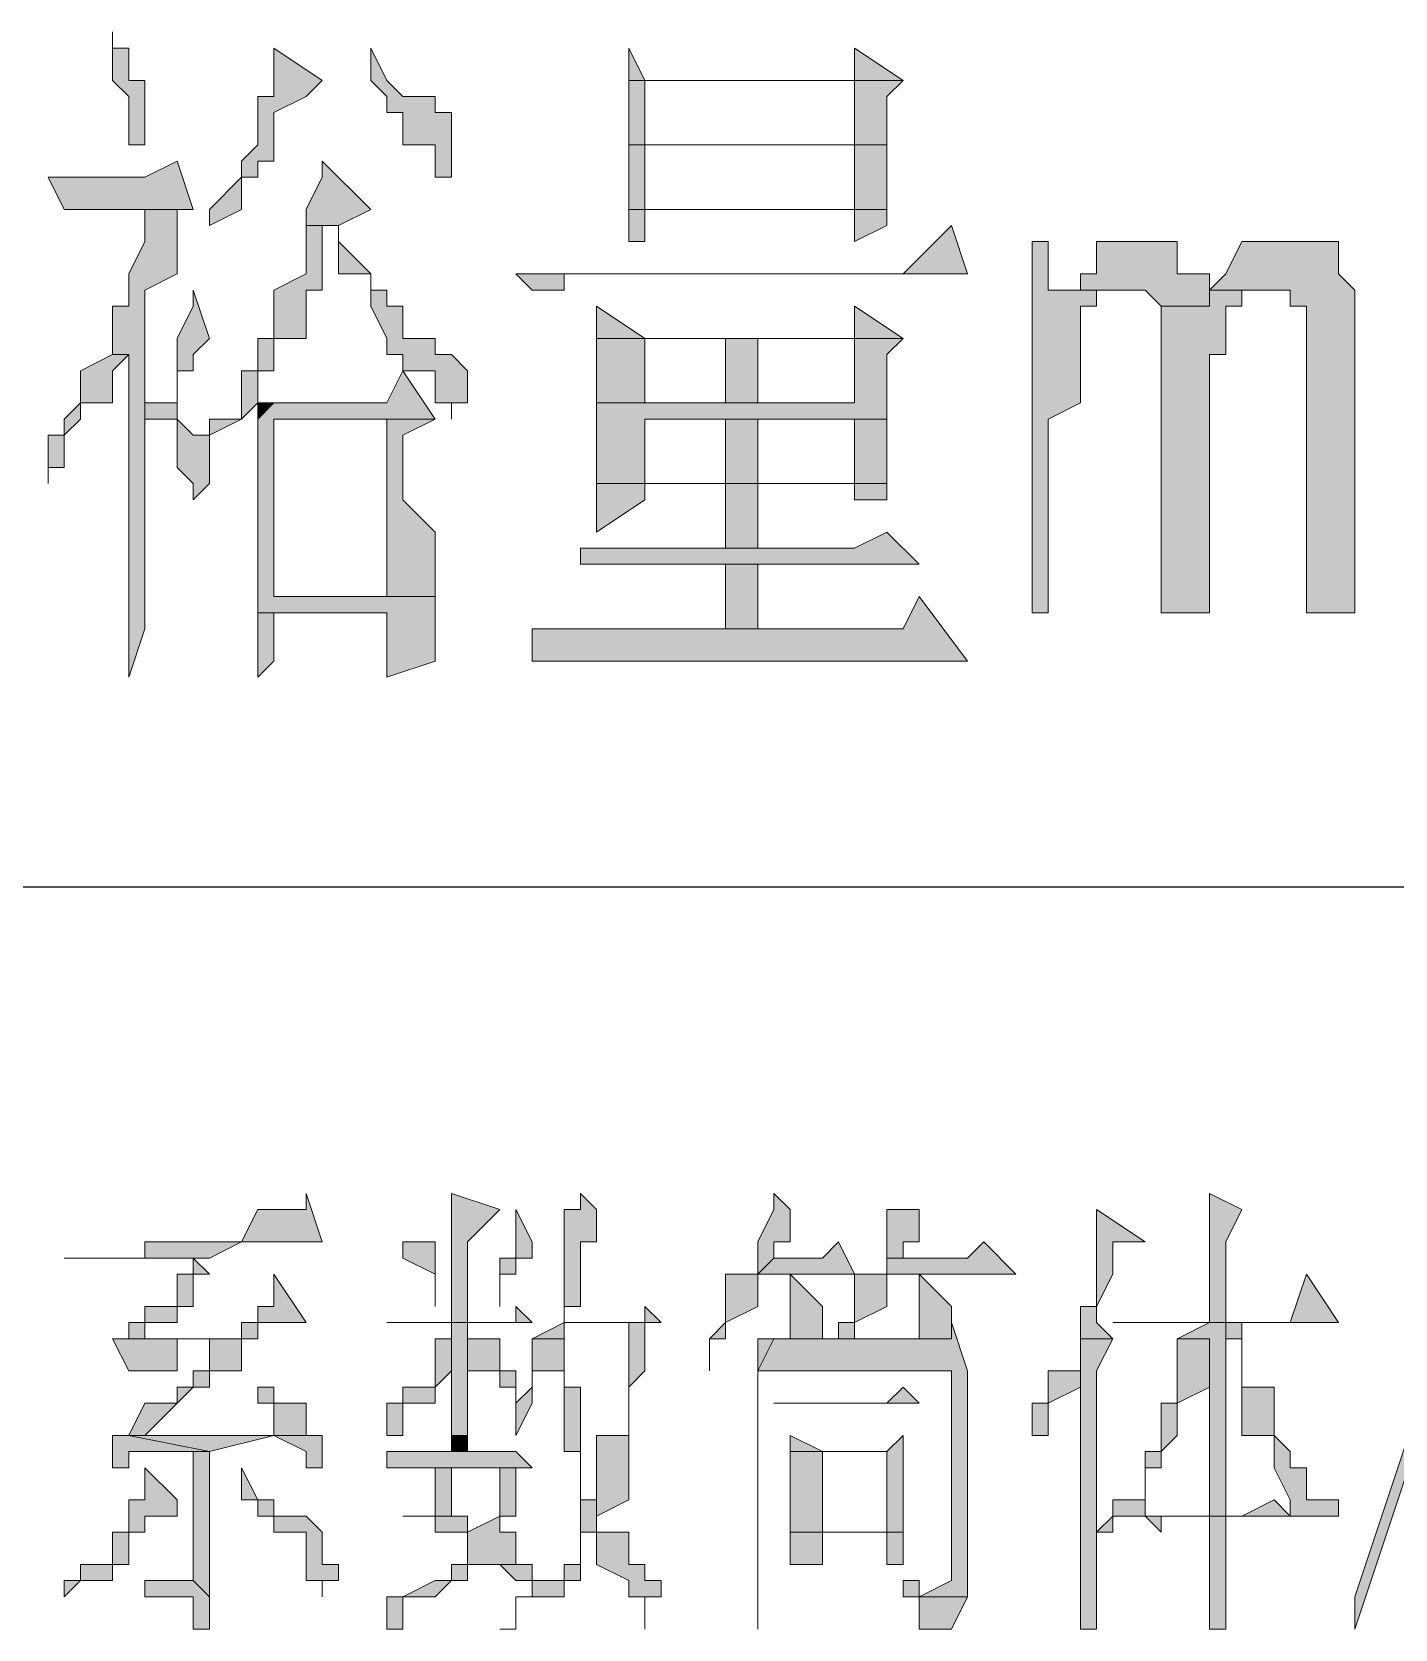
# Model space of a CAD drawing. Header units: millimetres. Extents: x 20 to 821, y 1 to 1134.
# Drawn here: x 708.3 to 723.51, y 1076.36 to 1094.18 of the extents above; entities that cross this region are included whole.
import ezdxf

# ---------------------------------------------------------------- set-up
doc = ezdxf.new("R2010")
doc.units = ezdxf.units.MM
doc.layers.add('1', color=7, linetype='Continuous')

msp = doc.modelspace()

# ---------------------------------------------------------------- hatches: boundary and pattern name
h = msp.add_hatch(color=0)
h.dxf.hatch_style = 2
h.paths.add_polyline_path([(709.2, 1094.181732), (709.2, 1093.641732), (709.38, 1093.461732), (709.38, 1092.921732), (709.56, 1092.921732), (709.56, 1093.641732), (709.38, 1093.641732), (709.38, 1094.001732), (709.2, 1094.001732)])
h = msp.add_hatch(color=0)
h.dxf.hatch_style = 2
h.paths.add_polyline_path([(711, 1094.001732), (711, 1093.461732), (710.82, 1093.461732), (710.82, 1092.921732), (710.64, 1092.741732), (710.64, 1092.561732), (710.28, 1092.201732), (710.28, 1092.021732), (710.64, 1092.201732), (710.64, 1092.561732), (710.82, 1092.561732), (710.82, 1092.741732), (711, 1092.741732), (711, 1092.921732), (711, 1093.281732), (711.36, 1093.461732), (711.54, 1093.641732)])
h = msp.add_hatch(color=0)
h.dxf.hatch_style = 2
h.paths.add_polyline_path([(712.08, 1094.001732), (712.08, 1093.641732), (712.26, 1093.461732), (712.26, 1093.281732), (712.44, 1093.281732), (712.44, 1092.921732), (712.8, 1092.921732), (712.8, 1092.561732), (712.98, 1092.561732), (712.98, 1093.281732), (712.8, 1093.281732), (712.8, 1093.461732), (712.44, 1093.461732), (712.26, 1093.641732)])
h = msp.add_hatch(color=0)
h.dxf.hatch_style = 2
h.paths.add_polyline_path([(714.96, 1094.001732), (714.96, 1093.641732), (717.48, 1093.641732), (717.48, 1092.921732), (715.14, 1092.921732), (717.84, 1092.921732), (717.84, 1093.281732), (717.84, 1093.461732), (718.02, 1093.641732), (715.14, 1093.641732)])
h = msp.add_hatch(color=0)
h.dxf.hatch_style = 2
h.paths.add_polyline_path([(717.48, 1094.001732), (717.48, 1093.641732), (715.14, 1093.641732), (718.02, 1093.641732)])
h = msp.add_hatch(color=0)
h.dxf.hatch_style = 2
h.paths.add_polyline_path([(714.96, 1093.641732), (714.96, 1092.921732), (717.48, 1092.921732), (717.48, 1092.201732), (715.14, 1092.201732), (714.96, 1092.201732), (714.96, 1092.021732), (714.96, 1091.841732), (715.14, 1091.841732), (715.14, 1092.201732), (717.48, 1092.201732), (717.84, 1092.201732), (717.84, 1092.561732), (717.84, 1092.921732), (715.14, 1092.921732), (715.14, 1093.641732), (717.48, 1093.641732)])
h = msp.add_hatch(color=0)
h.dxf.hatch_style = 2
h.paths.add_polyline_path([(714.96, 1092.921732), (714.96, 1092.201732), (715.14, 1092.201732), (715.14, 1092.921732), (717.48, 1092.921732)])
h = msp.add_hatch(color=0)
h.dxf.hatch_style = 2
h.paths.add_polyline_path([(709.92, 1092.741732), (709.56, 1092.561732), (708.48, 1092.561732), (708.66, 1092.201732), (710.1, 1092.201732)])
h = msp.add_hatch(color=0)
h.dxf.hatch_style = 2
h.paths.add_polyline_path([(711.54, 1092.741732), (711.54, 1092.561732), (711.36, 1092.201732), (711.36, 1092.021732), (711.72, 1092.021732), (711.72, 1091.481732), (712.08, 1091.481732), (712.08, 1091.121732), (712.26, 1090.761732), (712.26, 1090.581732), (712.44, 1090.581732), (712.44, 1090.401732), (712.8, 1090.401732), (712.8, 1090.041732), (712.98, 1090.041732), (712.98, 1089.861732), (712.98, 1090.041732), (713.16, 1090.041732), (713.16, 1090.401732), (712.98, 1090.581732), (712.8, 1090.581732), (712.8, 1090.761732), (712.44, 1090.761732), (712.44, 1091.121732), (712.26, 1091.121732), (712.26, 1091.301732), (712.08, 1091.301732), (712.08, 1091.481732), (711.72, 1091.841732), (711.72, 1092.021732), (712.08, 1092.201732)])
h = msp.add_hatch(color=0)
h.dxf.hatch_style = 2
h.paths.add_polyline_path([(710.1, 1092.201732), (709.56, 1092.201732), (709.56, 1092.021732), (709.56, 1091.841732), (709.38, 1091.481732), (709.38, 1091.121732), (709.2, 1091.121732), (709.2, 1090.581732), (709.38, 1090.581732), (709.38, 1088.241732), (709.38, 1087.881732), (709.38, 1086.981732), (709.56, 1087.521732), (709.56, 1091.301732), (709.92, 1091.481732), (709.92, 1092.201732)])
h = msp.add_hatch(color=0)
h.dxf.hatch_style = 2
h.paths.add_polyline_path([(717.84, 1092.201732), (717.48, 1092.201732), (717.48, 1091.841732), (717.84, 1092.021732)])
h = msp.add_hatch(color=0)
h.dxf.hatch_style = 2
h.paths.add_polyline_path([(711.36, 1092.021732), (711.36, 1091.481732), (711, 1091.301732), (711, 1090.761732), (710.82, 1090.761732), (710.82, 1090.401732), (710.64, 1090.401732), (710.64, 1089.861732), (710.28, 1089.861732), (710.28, 1089.681732), (710.64, 1089.861732), (710.82, 1090.041732), (710.82, 1090.401732), (711, 1090.401732), (711, 1090.761732), (711.36, 1090.761732), (711.36, 1091.301732), (711.54, 1091.301732), (711.54, 1092.021732), (711.72, 1092.021732)])
h = msp.add_hatch(color=0)
h.dxf.hatch_style = 2
h.paths.add_polyline_path([(718.56, 1092.021732), (718.02, 1091.481732), (713.7, 1091.481732), (713.88, 1091.301732), (714.24, 1091.301732), (714.24, 1091.481732), (718.74, 1091.481732)])
h = msp.add_hatch(color=0)
h.dxf.hatch_style = 2
h.paths.add_polyline_path([(719.64, 1091.841732), (719.46, 1091.841732), (719.46, 1087.701732), (719.64, 1087.701732), (719.64, 1089.861732), (720, 1090.041732), (720, 1091.121732), (720.18, 1091.121732), (720.18, 1091.301732), (719.64, 1091.301732)])
h = msp.add_hatch(color=0)
h.dxf.hatch_style = 2
h.paths.add_polyline_path([(720.72, 1091.841732), (720.18, 1091.841732), (720.18, 1091.481732), (720, 1091.481732), (720, 1091.301732), (720.72, 1091.301732), (720.9, 1091.121732), (721.44, 1091.121732), (721.44, 1091.301732), (721.44, 1091.481732), (721.08, 1091.481732), (721.08, 1091.841732), (720.9, 1091.841732)])
h = msp.add_hatch(color=0)
h.dxf.hatch_style = 2
h.paths.add_polyline_path([(722.34, 1091.841732), (721.8, 1091.841732), (721.62, 1091.481732), (721.44, 1091.301732), (722.34, 1091.301732), (722.34, 1091.121732), (722.52, 1091.121732), (722.52, 1090.761732), (722.52, 1087.701732), (723.06, 1087.701732), (723.06, 1091.121732), (723.06, 1091.301732), (722.88, 1091.481732), (722.88, 1091.841732), (722.52, 1091.841732)])
h = msp.add_hatch(color=0)
h.dxf.hatch_style = 2
h.paths.add_polyline_path([(710.1, 1091.301732), (710.1, 1091.121732), (709.92, 1090.761732), (709.92, 1090.041732), (709.56, 1090.041732), (709.56, 1089.861732), (709.92, 1089.861732), (709.92, 1089.321732), (710.1, 1089.141732), (710.1, 1088.961732), (710.28, 1089.141732), (710.28, 1089.681732), (710.1, 1089.681732), (709.92, 1089.861732), (709.92, 1090.401732), (710.1, 1090.401732), (710.1, 1090.581732), (710.28, 1090.761732)])
h = msp.add_hatch(color=0)
h.dxf.hatch_style = 2
h.paths.add_polyline_path([(720, 1091.301732), (719.64, 1091.301732), (720.18, 1091.301732), (720.36, 1091.301732)])
h = msp.add_hatch(color=0)
h.dxf.hatch_style = 2
h.paths.add_polyline_path([(721.44, 1091.301732), (721.44, 1091.121732), (720.9, 1091.121732), (720.9, 1087.701732), (721.44, 1087.701732), (721.44, 1090.581732), (721.62, 1090.581732), (721.62, 1091.121732), (721.8, 1091.121732), (721.8, 1091.301732), (722.16, 1091.301732)])
h = msp.add_hatch(color=0)
h.dxf.hatch_style = 2
h.paths.add_polyline_path([(717.48, 1091.121732), (717.48, 1090.761732), (715.14, 1090.761732), (714.6, 1090.761732), (714.6, 1090.581732), (714.6, 1090.041732), (716.4, 1090.041732), (715.14, 1090.041732), (715.14, 1090.761732), (718.02, 1090.761732)])
h = msp.add_hatch(color=0)
h.dxf.hatch_style = 2
h.paths.add_polyline_path([(714.6, 1091.121732), (714.6, 1090.761732), (715.14, 1090.761732)])
h = msp.add_hatch(color=0)
h.dxf.hatch_style = 2
h.paths.add_polyline_path([(718.02, 1090.761732), (716.04, 1090.761732), (717.48, 1090.761732), (717.48, 1090.041732), (716.4, 1090.041732), (714.6, 1090.041732), (714.6, 1089.861732), (714.6, 1089.141732), (716.04, 1089.141732), (717.48, 1089.141732), (717.48, 1088.961732), (717.84, 1088.961732), (717.84, 1089.141732), (715.14, 1089.141732), (715.14, 1089.861732), (717.84, 1089.861732), (717.84, 1090.041732), (717.84, 1090.581732)])
h = msp.add_hatch(color=0)
h.dxf.hatch_style = 2
h.paths.add_polyline_path([(716.04, 1090.761732), (716.04, 1090.041732), (715.14, 1090.041732), (716.4, 1090.041732), (716.4, 1090.761732), (717.48, 1090.761732)])
h = msp.add_hatch(color=0)
h.dxf.hatch_style = 2
h.paths.add_polyline_path([(709.2, 1090.581732), (708.84, 1090.401732), (708.84, 1090.041732), (708.66, 1089.861732), (708.66, 1089.681732), (708.48, 1089.681732), (708.48, 1089.141732), (708.48, 1089.321732), (708.66, 1089.321732), (708.66, 1089.681732), (708.84, 1089.861732), (708.84, 1090.041732), (709.2, 1090.041732), (709.2, 1090.401732), (709.38, 1090.581732)])
h = msp.add_hatch(color=0)
h.dxf.hatch_style = 2
h.paths.add_polyline_path([(712.44, 1090.401732), (712.26, 1090.041732), (711, 1090.041732), (710.82, 1089.861732), (710.82, 1087.701732), (712.26, 1087.701732), (712.26, 1086.981732), (712.8, 1087.161732), (712.8, 1087.881732), (711, 1087.881732), (711, 1089.861732), (712.26, 1089.861732), (712.8, 1089.861732)])
h = msp.add_hatch(color=0)
h.dxf.hatch_style = 2
h.paths.add_polyline_path([(710.82, 1090.041732), (710.82, 1089.861732), (711, 1090.041732)])
h = msp.add_hatch(color=0)
h.dxf.hatch_style = 2
h.paths.add_polyline_path([(712.8, 1089.861732), (712.26, 1089.861732), (712.26, 1087.881732), (711, 1087.881732), (712.8, 1087.881732), (712.8, 1088.601732), (712.44, 1088.961732), (712.44, 1089.681732)])
h = msp.add_hatch(color=0)
h.dxf.hatch_style = 2
h.paths.add_polyline_path([(717.84, 1089.861732), (717.48, 1089.861732), (717.48, 1089.141732), (715.14, 1089.141732), (717.84, 1089.141732)])
h = msp.add_hatch(color=0)
h.dxf.hatch_style = 2
h.paths.add_polyline_path([(716.04, 1089.141732), (716.4, 1089.141732), (716.4, 1089.861732), (716.04, 1089.861732)])
h = msp.add_hatch(color=0)
h.dxf.hatch_style = 2
h.paths.add_polyline_path([(714.6, 1089.141732), (714.6, 1088.601732), (715.14, 1088.961732), (715.14, 1089.141732), (716.04, 1089.141732)])
h = msp.add_hatch(color=0)
h.dxf.hatch_style = 2
h.paths.add_polyline_path([(716.04, 1089.141732), (716.04, 1088.421732), (716.4, 1088.421732), (716.4, 1089.141732), (717.48, 1089.141732)])
h = msp.add_hatch(color=0)
h.dxf.hatch_style = 2
h.paths.add_polyline_path([(717.84, 1088.601732), (717.48, 1088.421732), (714.42, 1088.421732), (714.42, 1088.241732), (718.2, 1088.241732)])
h = msp.add_hatch(color=0)
h.dxf.hatch_style = 2
h.paths.add_polyline_path([(716.04, 1087.521732), (716.4, 1087.521732), (716.4, 1088.241732), (716.04, 1088.241732)])
h = msp.add_hatch(color=0)
h.dxf.hatch_style = 2
h.paths.add_polyline_path([(718.2, 1087.881732), (718.02, 1087.521732), (713.88, 1087.521732), (713.88, 1087.161732), (718.74, 1087.161732)])
h = msp.add_hatch(color=0)
h.dxf.hatch_style = 2
h.paths.add_polyline_path([(710.82, 1087.701732), (710.82, 1086.981732), (711, 1087.161732), (711, 1087.701732), (712.26, 1087.701732)])
h = msp.add_hatch(color=0)
h.dxf.hatch_style = 2
h.paths.add_polyline_path([(711.36, 1081.221732), (711.36, 1081.041732), (711, 1081.041732), (710.82, 1081.041732), (710.64, 1080.681732), (709.56, 1080.681732), (709.56, 1080.501732), (709.38, 1080.501732), (708.66, 1080.501732), (708.84, 1080.501732), (710.28, 1080.501732), (710.64, 1080.681732), (711.54, 1080.681732)])
h = msp.add_hatch(color=0)
h.dxf.hatch_style = 2
h.paths.add_polyline_path([(712.98, 1081.221732), (712.98, 1079.781732), (713.16, 1079.781732), (713.16, 1080.681732), (713.52, 1081.041732)])
h = msp.add_hatch(color=0)
h.dxf.hatch_style = 2
h.paths.add_polyline_path([(714.42, 1081.221732), (714.42, 1081.041732), (714.24, 1081.041732), (714.24, 1079.781732), (714.24, 1079.961732), (714.42, 1079.961732), (714.42, 1080.321732), (714.42, 1080.681732), (714.6, 1080.681732), (714.6, 1081.041732)])
h = msp.add_hatch(color=0)
h.dxf.hatch_style = 2
h.paths.add_polyline_path([(716.58, 1081.221732), (716.58, 1081.041732), (716.4, 1080.681732), (716.4, 1080.321732), (716.58, 1080.501732), (716.58, 1080.681732), (716.76, 1080.681732), (716.76, 1081.041732)])
h = msp.add_hatch(color=0)
h.dxf.hatch_style = 2
h.paths.add_polyline_path([(721.44, 1081.221732), (721.44, 1079.781732), (721.62, 1079.781732), (721.62, 1080.681732), (721.8, 1081.041732)])
h = msp.add_hatch(color=0)
h.dxf.hatch_style = 2
h.paths.add_polyline_path([(713.7, 1081.041732), (713.7, 1080.501732), (713.52, 1080.501732), (713.52, 1079.961732), (713.52, 1080.321732), (713.7, 1080.321732), (713.7, 1080.501732), (713.88, 1080.501732), (713.88, 1080.681732)])
h = msp.add_hatch(color=0)
h.dxf.hatch_style = 2
h.paths.add_polyline_path([(718.02, 1081.041732), (717.84, 1081.041732), (717.84, 1080.681732), (717.84, 1080.501732), (718.02, 1080.501732), (718.02, 1080.681732), (718.2, 1080.681732), (718.2, 1081.041732)])
h = msp.add_hatch(color=0)
h.dxf.hatch_style = 2
h.paths.add_polyline_path([(720.18, 1081.041732), (720.18, 1079.961732), (720, 1079.961732), (720, 1079.241732), (719.64, 1079.241732), (719.64, 1078.881732), (719.46, 1078.881732), (719.46, 1078.521732), (719.64, 1078.521732), (719.64, 1078.881732), (720, 1079.061732), (720, 1079.601732), (720.36, 1079.601732), (720.18, 1079.781732), (720.18, 1079.961732), (720.36, 1080.321732), (720.36, 1080.681732), (720.72, 1080.681732)])
h = msp.add_hatch(color=0)
h.dxf.hatch_style = 2
h.paths.add_polyline_path([(723.06, 1076.361732), (723.06, 1076.721732), (724.5, 1081.041732), (724.5, 1080.681732)])
h = msp.add_hatch(color=0)
h.dxf.hatch_style = 2
h.paths.add_polyline_path([(712.44, 1080.681732), (712.44, 1080.501732), (712.8, 1080.321732), (712.8, 1079.961732), (712.8, 1080.321732), (712.8, 1080.681732)])
h = msp.add_hatch(color=0)
h.dxf.hatch_style = 2
h.paths.add_polyline_path([(717.3, 1080.681732), (717.12, 1080.501732), (716.58, 1080.501732), (716.4, 1080.321732), (716.04, 1080.321732), (716.04, 1079.961732), (716.04, 1079.781732), (715.86, 1079.601732), (715.86, 1079.241732), (715.86, 1079.601732), (716.04, 1079.601732), (716.04, 1079.781732), (716.4, 1079.961732), (716.4, 1080.321732), (716.58, 1080.321732), (717.48, 1080.321732)])
h = msp.add_hatch(color=0)
h.dxf.hatch_style = 2
h.paths.add_polyline_path([(718.92, 1080.681732), (718.74, 1080.501732), (717.84, 1080.501732), (717.84, 1080.321732), (717.48, 1080.321732), (717.48, 1079.961732), (717.48, 1079.781732), (717.3, 1079.781732), (717.3, 1079.601732), (717.48, 1079.601732), (717.48, 1079.781732), (717.84, 1079.961732), (717.84, 1080.321732), (718.02, 1080.321732), (718.2, 1080.321732), (719.28, 1080.321732)])
h = msp.add_hatch(color=0)
h.dxf.hatch_style = 2
h.paths.add_polyline_path([(710.1, 1080.501732), (710.1, 1080.321732), (709.92, 1080.321732), (709.92, 1079.961732), (709.56, 1079.961732), (709.56, 1079.781732), (709.38, 1079.781732), (709.38, 1079.601732), (709.2, 1079.601732), (709.38, 1079.241732), (709.56, 1079.241732), (709.92, 1079.241732), (709.92, 1079.601732), (710.1, 1079.601732), (710.82, 1079.601732), (709.38, 1079.601732), (709.56, 1079.601732), (709.56, 1079.781732), (709.92, 1079.781732), (709.92, 1079.961732), (710.1, 1079.961732), (710.1, 1080.321732), (710.28, 1080.321732)])
h = msp.add_hatch(color=0)
h.dxf.hatch_style = 2
h.paths.add_polyline_path([(711, 1080.321732), (711, 1079.961732), (710.82, 1079.961732), (710.82, 1079.781732), (710.64, 1079.781732), (710.64, 1079.601732), (709.38, 1079.601732), (710.82, 1079.601732), (710.82, 1079.781732), (711.36, 1079.781732)])
h = msp.add_hatch(color=0)
h.dxf.hatch_style = 2
h.paths.add_polyline_path([(716.76, 1080.321732), (716.58, 1080.321732), (716.76, 1080.321732), (716.76, 1079.601732), (717.12, 1079.601732), (717.12, 1079.961732)])
h = msp.add_hatch(color=0)
h.dxf.hatch_style = 2
h.paths.add_polyline_path([(718.2, 1080.321732), (718.02, 1080.321732), (718.2, 1080.321732), (718.2, 1079.601732), (718.56, 1079.601732), (718.56, 1079.961732)])
h = msp.add_hatch(color=0)
h.dxf.hatch_style = 2
h.paths.add_polyline_path([(722.52, 1080.321732), (722.34, 1079.781732), (720.36, 1079.781732), (720.72, 1079.781732), (722.88, 1079.781732)])
h = msp.add_hatch(color=0)
h.dxf.hatch_style = 2
h.paths.add_polyline_path([(713.7, 1079.961732), (713.7, 1079.781732), (713.16, 1079.781732), (712.26, 1079.781732), (712.44, 1079.781732), (713.88, 1079.781732)])
h = msp.add_hatch(color=0)
h.dxf.hatch_style = 2
h.paths.add_polyline_path([(715.14, 1079.961732), (715.14, 1079.781732), (714.24, 1079.781732), (713.88, 1079.601732), (714.24, 1079.601732), (714.24, 1079.241732), (714.24, 1078.341732), (714.42, 1078.341732), (714.42, 1077.621732), (714.42, 1077.441732), (714.6, 1077.441732), (714.6, 1077.081732), (714.96, 1076.901732), (714.96, 1076.721732), (715.14, 1076.721732), (715.14, 1076.361732), (715.14, 1076.721732), (715.32, 1076.721732), (715.32, 1076.901732), (715.14, 1076.901732), (715.14, 1077.081732), (714.96, 1077.081732), (714.96, 1077.441732), (714.6, 1077.441732), (714.6, 1077.621732), (714.6, 1077.801732), (714.42, 1077.801732), (714.42, 1079.061732), (714.24, 1079.061732), (714.24, 1079.781732), (714.96, 1079.781732), (715.32, 1079.781732)])
h = msp.add_hatch(color=0)
h.dxf.hatch_style = 2
h.paths.add_polyline_path([(713.16, 1079.781732), (712.98, 1079.781732), (712.98, 1079.601732), (712.98, 1078.521732), (713.16, 1078.521732), (713.16, 1079.601732), (713.52, 1079.601732), (713.16, 1079.601732)])
h = msp.add_hatch(color=0)
h.dxf.hatch_style = 2
h.paths.add_polyline_path([(715.14, 1079.781732), (714.96, 1079.781732), (714.96, 1079.601732), (714.96, 1078.521732), (714.6, 1078.521732), (714.6, 1077.621732), (714.96, 1077.801732), (714.96, 1078.161732), (714.96, 1078.341732), (714.96, 1079.061732), (715.14, 1079.241732)])
h = msp.add_hatch(color=0)
h.dxf.hatch_style = 2
h.paths.add_polyline_path([(718.56, 1079.781732), (718.56, 1079.601732), (716.58, 1079.601732), (716.4, 1079.241732), (718.56, 1079.241732), (718.56, 1076.901732), (718.2, 1076.721732), (718.74, 1076.721732), (718.74, 1076.901732), (718.74, 1079.241732)])
h = msp.add_hatch(color=0)
h.dxf.hatch_style = 2
h.paths.add_polyline_path([(721.44, 1079.781732), (721.08, 1079.601732), (721.44, 1079.601732), (721.44, 1077.621732), (721.62, 1077.621732), (721.62, 1079.781732)])
h = msp.add_hatch(color=0)
h.dxf.hatch_style = 2
h.paths.add_polyline_path([(721.8, 1079.781732), (721.44, 1079.781732), (721.62, 1079.781732), (721.62, 1079.601732), (721.8, 1079.601732), (721.8, 1078.521732), (722.16, 1078.521732), (722.16, 1078.161732), (722.34, 1077.801732), (722.34, 1077.621732), (722.52, 1077.621732), (722.88, 1077.621732), (722.88, 1077.801732), (722.52, 1077.801732), (722.52, 1078.161732), (722.34, 1078.161732), (722.34, 1078.341732), (722.16, 1078.521732), (722.16, 1079.061732), (721.8, 1079.061732)])
h = msp.add_hatch(color=0)
h.dxf.hatch_style = 2
h.paths.add_polyline_path([(710.82, 1079.601732), (710.28, 1079.601732), (710.28, 1079.241732), (710.1, 1079.241732), (710.1, 1079.061732), (709.92, 1079.061732), (709.92, 1078.881732), (709.56, 1078.881732), (709.38, 1078.521732), (709.2, 1078.521732), (709.2, 1078.161732), (709.38, 1078.161732), (709.38, 1078.341732), (710.28, 1078.341732), (709.38, 1078.521732), (709.56, 1078.521732), (709.92, 1078.881732), (710.1, 1079.061732), (710.28, 1079.061732), (710.28, 1079.241732), (710.64, 1079.241732), (710.64, 1079.601732)])
h = msp.add_hatch(color=0)
h.dxf.hatch_style = 2
h.paths.add_polyline_path([(712.98, 1079.601732), (712.8, 1079.601732), (712.8, 1079.241732), (712.8, 1079.061732), (712.44, 1079.061732), (712.44, 1078.881732), (712.26, 1078.881732), (712.26, 1078.521732), (712.44, 1078.521732), (712.44, 1078.881732), (712.8, 1078.881732), (712.8, 1079.061732), (712.98, 1079.241732)])
h = msp.add_hatch(color=0)
h.dxf.hatch_style = 2
h.paths.add_polyline_path([(713.52, 1079.601732), (713.16, 1079.601732), (713.16, 1079.241732), (713.52, 1079.241732), (713.52, 1079.061732), (713.7, 1079.061732), (713.7, 1078.881732), (713.7, 1079.241732), (713.52, 1079.241732)])
h = msp.add_hatch(color=0)
h.dxf.hatch_style = 2
h.paths.add_polyline_path([(713.88, 1079.601732), (713.88, 1079.061732), (713.7, 1078.881732), (713.7, 1078.521732), (713.88, 1078.881732), (713.88, 1079.241732), (714.24, 1079.241732), (714.24, 1079.601732)])
h = msp.add_hatch(color=0)
h.dxf.hatch_style = 2
h.paths.add_polyline_path([(716.4, 1079.601732), (716.4, 1079.241732), (716.58, 1079.601732)])
h = msp.add_hatch(color=0)
h.dxf.hatch_style = 2
h.paths.add_polyline_path([(720.36, 1079.601732), (720, 1079.601732), (720, 1077.441732), (720, 1076.361732), (720.18, 1076.361732), (720.18, 1079.241732)])
h = msp.add_hatch(color=0)
h.dxf.hatch_style = 2
h.paths.add_polyline_path([(721.08, 1079.601732), (721.08, 1078.881732), (720.9, 1078.881732), (720.9, 1078.341732), (720.72, 1078.341732), (720.72, 1077.801732), (720.36, 1077.801732), (720.36, 1077.621732), (720.18, 1077.441732), (720.36, 1077.441732), (720.36, 1077.621732), (720.72, 1077.621732), (720.72, 1077.801732), (720.72, 1078.161732), (720.9, 1078.161732), (720.9, 1078.341732), (721.08, 1078.521732), (721.08, 1078.881732), (721.44, 1079.061732), (721.44, 1079.601732)])
h = msp.add_hatch(color=0)
h.dxf.hatch_style = 2
h.paths.add_polyline_path([(716.4, 1079.241732), (716.4, 1076.361732), (716.4, 1079.241732), (718.56, 1079.241732)])
h = msp.add_hatch(color=0)
h.dxf.hatch_style = 2
h.paths.add_polyline_path([(710.82, 1079.061732), (710.82, 1078.881732), (711, 1078.881732), (711, 1078.521732), (709.38, 1078.521732), (710.28, 1078.341732), (711, 1078.521732), (711.54, 1078.521732), (711.36, 1078.521732), (711.36, 1078.881732), (711, 1078.881732), (711, 1079.061732)])
h = msp.add_hatch(color=0)
h.dxf.hatch_style = 2
h.paths.add_polyline_path([(718.02, 1079.061732), (717.84, 1078.881732), (716.58, 1078.881732), (716.76, 1078.881732), (718.2, 1078.881732)])
h = msp.add_hatch(color=0)
h.dxf.hatch_style = 2
h.paths.add_polyline_path([(711.54, 1078.521732), (711, 1078.521732), (711.36, 1078.341732), (711.36, 1078.161732), (711.54, 1078.161732)])
h = msp.add_hatch(color=0)
h.dxf.hatch_style = 2
h.paths.add_polyline_path([(712.98, 1078.521732), (712.98, 1078.341732), (713.16, 1078.341732), (713.16, 1078.521732)])
h = msp.add_hatch(color=0)
h.dxf.hatch_style = 2
h.paths.add_polyline_path([(718.02, 1078.521732), (717.84, 1078.341732), (716.76, 1078.341732), (717.84, 1078.341732), (717.84, 1077.441732), (717.12, 1077.441732), (718.02, 1077.441732), (718.02, 1077.621732)])
h = msp.add_hatch(color=0)
h.dxf.hatch_style = 2
h.paths.add_polyline_path([(716.76, 1078.521732), (716.76, 1078.341732), (717.12, 1078.341732)])
h = msp.add_hatch(color=0)
h.dxf.hatch_style = 2
h.paths.add_polyline_path([(710.28, 1078.341732), (710.1, 1078.341732), (710.1, 1077.081732), (710.1, 1076.901732), (710.28, 1076.721732)])
h = msp.add_hatch(color=0)
h.dxf.hatch_style = 2
h.paths.add_polyline_path([(713.7, 1078.341732), (712.26, 1078.341732), (712.26, 1078.161732), (713.88, 1078.161732)])
h = msp.add_hatch(color=0)
h.dxf.hatch_style = 2
h.paths.add_polyline_path([(716.76, 1078.341732), (716.76, 1077.441732), (717.84, 1077.441732), (717.84, 1077.081732), (718.02, 1077.081732), (718.02, 1077.441732), (717.12, 1077.441732), (717.12, 1078.341732), (717.84, 1078.341732)])
h = msp.add_hatch(color=0)
h.dxf.hatch_style = 2
h.paths.add_polyline_path([(709.56, 1078.161732), (709.56, 1077.801732), (709.38, 1077.801732), (709.38, 1077.441732), (709.2, 1077.441732), (709.2, 1077.081732), (708.84, 1077.081732), (708.84, 1076.901732), (708.66, 1076.901732), (708.66, 1076.721732), (708.84, 1076.901732), (709.2, 1076.901732), (709.2, 1077.081732), (709.38, 1077.081732), (709.38, 1077.441732), (709.56, 1077.441732), (709.56, 1077.621732), (709.92, 1077.621732), (709.92, 1077.801732)])
h = msp.add_hatch(color=0)
h.dxf.hatch_style = 2
h.paths.add_polyline_path([(710.64, 1078.161732), (710.64, 1077.801732), (710.82, 1077.801732), (710.82, 1077.621732), (711, 1077.621732), (711, 1077.441732), (711.36, 1077.441732), (711.36, 1076.901732), (711.54, 1076.901732), (711.54, 1076.721732), (711.54, 1076.901732), (711.72, 1076.901732), (711.72, 1077.081732), (711.54, 1077.081732), (711.54, 1077.441732), (711.36, 1077.621732), (711, 1077.621732), (711, 1077.801732), (710.82, 1077.801732)])
h = msp.add_hatch(color=0)
h.dxf.hatch_style = 2
h.paths.add_polyline_path([(713.88, 1078.161732), (713.52, 1078.161732), (713.52, 1077.801732), (713.52, 1077.621732), (713.16, 1077.441732), (712.98, 1077.441732), (713.16, 1077.441732), (713.16, 1077.081732), (712.98, 1077.081732), (712.98, 1076.901732), (712.8, 1076.901732), (712.44, 1076.721732), (712.26, 1076.721732), (712.26, 1076.361732), (712.44, 1076.361732), (712.44, 1076.721732), (712.8, 1076.721732), (712.98, 1076.901732), (713.16, 1076.901732), (713.16, 1077.081732), (713.7, 1077.081732), (713.7, 1077.441732), (713.52, 1077.441732), (713.52, 1077.621732), (713.7, 1077.621732), (713.7, 1077.801732), (713.7, 1078.161732)])
h = msp.add_hatch(color=0)
h.dxf.hatch_style = 2
h.paths.add_polyline_path([(712.98, 1078.161732), (712.8, 1078.161732), (712.8, 1077.801732), (712.8, 1077.621732), (712.44, 1077.621732), (712.8, 1077.621732), (712.8, 1077.441732), (713.16, 1077.441732), (713.16, 1077.621732), (712.8, 1077.621732), (712.98, 1077.621732)])
h = msp.add_hatch(color=0)
h.dxf.hatch_style = 2
h.paths.add_polyline_path([(722.16, 1077.801732), (721.8, 1077.621732), (720.72, 1077.621732), (720.9, 1077.441732), (720.9, 1077.621732), (721.08, 1077.621732), (722.34, 1077.621732)])
h = msp.add_hatch(color=0)
h.dxf.hatch_style = 2
h.paths.add_polyline_path([(721.62, 1077.621732), (721.44, 1077.621732), (721.44, 1077.441732), (721.44, 1076.361732), (721.62, 1076.361732)])
h = msp.add_hatch(color=0)
h.dxf.hatch_style = 2
h.paths.add_polyline_path([(714.42, 1077.441732), (714.42, 1077.081732), (714.24, 1077.081732), (714.24, 1076.901732), (713.88, 1076.901732), (713.88, 1076.721732), (713.7, 1076.721732), (713.7, 1076.361732), (713.52, 1076.361732), (713.7, 1076.361732), (713.7, 1076.721732), (714.24, 1076.721732), (714.24, 1076.901732), (714.42, 1076.901732), (714.42, 1077.081732), (714.42, 1077.441732), (714.6, 1077.441732)])
h = msp.add_hatch(color=0)
h.dxf.hatch_style = 2
h.paths.add_polyline_path([(716.76, 1077.441732), (716.76, 1077.081732), (717.12, 1077.081732), (717.12, 1077.441732), (717.84, 1077.441732)])
h = msp.add_hatch(color=0)
h.dxf.hatch_style = 2
h.paths.add_polyline_path([(713.7, 1077.081732), (713.52, 1077.081732), (713.7, 1076.901732), (713.88, 1076.901732), (713.88, 1077.081732)])
h = msp.add_hatch(color=0)
h.dxf.hatch_style = 2
h.paths.add_polyline_path([(709.56, 1076.901732), (709.56, 1076.721732), (709.92, 1076.721732), (710.1, 1076.721732), (710.1, 1076.361732), (710.28, 1076.361732), (710.28, 1076.721732), (710.1, 1076.901732)])
h = msp.add_hatch(color=0)
h.dxf.hatch_style = 2
h.paths.add_polyline_path([(718.02, 1076.901732), (718.02, 1076.721732), (718.2, 1076.721732), (718.2, 1076.361732), (718.56, 1076.361732), (718.74, 1076.721732), (718.2, 1076.721732), (718.2, 1076.901732)])

# ---------------------------------------------------------------- linework, layer by layer
at = {"layer": '1', "color": 0, "lineweight": 5}
for points in [[(709.2, 1094.181732), (709.2, 1093.641732), (709.38, 1093.461732), (709.38, 1092.921732), (709.56, 1092.921732), (709.56, 1093.641732), (709.38, 1093.641732), (709.38, 1094.001732), (709.2, 1094.001732), (709.2, 1094.181732)], [(711, 1094.001732), (711, 1093.461732), (710.82, 1093.461732), (710.82, 1092.921732), (710.64, 1092.741732), (710.64, 1092.561732), (710.28, 1092.201732), (710.28, 1092.021732), (710.64, 1092.201732), (710.64, 1092.561732), (710.82, 1092.561732), (710.82, 1092.741732), (711, 1092.741732), (711, 1092.921732), (711, 1093.281732), (711.36, 1093.461732), (711.54, 1093.641732), (711, 1094.001732)], [(712.08, 1094.001732), (712.08, 1093.641732), (712.26, 1093.461732), (712.26, 1093.281732), (712.44, 1093.281732), (712.44, 1092.921732), (712.8, 1092.921732), (712.8, 1092.561732), (712.98, 1092.561732), (712.98, 1093.281732), (712.8, 1093.281732), (712.8, 1093.461732), (712.44, 1093.461732), (712.44, 1093.461732), (712.26, 1093.641732), (712.08, 1094.001732)], [(714.96, 1094.001732), (714.96, 1093.641732), (717.48, 1093.641732), (717.48, 1092.921732), (715.14, 1092.921732), (717.84, 1092.921732), (717.84, 1093.281732), (717.84, 1093.461732), (718.02, 1093.641732), (715.14, 1093.641732), (714.96, 1094.001732)], [(717.48, 1094.001732), (717.48, 1093.641732), (715.14, 1093.641732), (718.02, 1093.641732), (717.48, 1094.001732)], [(714.96, 1093.641732), (714.96, 1092.921732), (717.48, 1092.921732), (717.48, 1092.201732), (715.14, 1092.201732), (714.96, 1092.201732), (714.96, 1092.021732), (714.96, 1091.841732), (715.14, 1091.841732), (715.14, 1092.201732), (717.48, 1092.201732), (717.84, 1092.201732), (717.84, 1092.561732), (717.84, 1092.921732), (715.14, 1092.921732), (715.14, 1093.641732), (717.48, 1093.641732), (714.96, 1093.641732)], [(714.96, 1092.921732), (714.96, 1092.201732), (715.14, 1092.201732), (715.14, 1092.921732), (717.48, 1092.921732), (714.96, 1092.921732)], [(709.92, 1092.741732), (709.56, 1092.561732), (708.48, 1092.561732), (708.66, 1092.201732), (710.1, 1092.201732), (709.92, 1092.741732)], [(711.54, 1092.741732), (711.54, 1092.561732), (711.36, 1092.201732), (711.36, 1092.021732), (711.72, 1092.021732), (711.72, 1091.481732), (712.08, 1091.481732), (712.08, 1091.121732), (712.26, 1090.761732), (712.26, 1090.581732), (712.44, 1090.581732), (712.44, 1090.401732), (712.8, 1090.401732), (712.8, 1090.041732), (712.98, 1090.041732), (712.98, 1089.861732), (712.98, 1090.041732), (713.16, 1090.041732), (713.16, 1090.401732), (712.98, 1090.581732), (712.8, 1090.581732), (712.8, 1090.761732), (712.44, 1090.761732), (712.44, 1091.121732), (712.26, 1091.121732), (712.26, 1091.301732), (712.08, 1091.301732), (712.08, 1091.481732), (711.72, 1091.841732), (711.72, 1092.021732), (712.08, 1092.201732), (711.54, 1092.741732)], [(710.1, 1092.201732), (709.56, 1092.201732), (709.56, 1092.021732), (709.56, 1091.841732), (709.38, 1091.481732), (709.38, 1091.121732), (709.2, 1091.121732), (709.2, 1090.581732), (709.38, 1090.581732), (709.38, 1088.241732), (709.38, 1087.881732), (709.38, 1086.981732), (709.56, 1087.521732), (709.56, 1091.301732), (709.92, 1091.481732), (709.92, 1092.201732), (710.1, 1092.201732)], [(717.84, 1092.201732), (717.48, 1092.201732), (717.48, 1091.841732), (717.84, 1092.021732), (717.84, 1092.201732)], [(711.36, 1092.021732), (711.36, 1091.481732), (711, 1091.301732), (711, 1090.761732), (710.82, 1090.761732), (710.82, 1090.401732), (710.64, 1090.401732), (710.64, 1089.861732), (710.28, 1089.861732), (710.28, 1089.681732), (710.64, 1089.861732), (710.82, 1090.041732), (710.82, 1090.401732), (711, 1090.401732), (711, 1090.761732), (711.36, 1090.761732), (711.36, 1091.301732), (711.54, 1091.301732), (711.54, 1092.021732), (711.72, 1092.021732), (711.36, 1092.021732)], [(718.56, 1092.021732), (718.02, 1091.481732), (713.7, 1091.481732), (713.88, 1091.301732), (714.24, 1091.301732), (714.24, 1091.481732), (718.74, 1091.481732), (718.56, 1092.021732)], [(719.64, 1091.841732), (719.46, 1091.841732), (719.46, 1087.701732), (719.64, 1087.701732), (719.64, 1089.861732), (720, 1090.041732), (720, 1091.121732), (720.18, 1091.121732), (720.18, 1091.301732), (719.64, 1091.301732), (719.64, 1091.841732)], [(720.72, 1091.841732), (720.18, 1091.841732), (720.18, 1091.481732), (720, 1091.481732), (720, 1091.301732), (720.72, 1091.301732), (720.9, 1091.121732), (721.44, 1091.121732), (721.44, 1091.301732), (721.44, 1091.481732), (721.08, 1091.481732), (721.08, 1091.841732), (720.9, 1091.841732), (720.72, 1091.841732)], [(722.34, 1091.841732), (721.8, 1091.841732), (721.62, 1091.481732), (721.44, 1091.301732), (722.34, 1091.301732), (722.34, 1091.121732), (722.52, 1091.121732), (722.52, 1090.761732), (722.52, 1087.701732), (723.06, 1087.701732), (723.06, 1091.121732), (723.06, 1091.301732), (722.88, 1091.481732), (722.88, 1091.841732), (722.52, 1091.841732), (722.34, 1091.841732)], [(710.1, 1091.301732), (710.1, 1091.121732), (709.92, 1090.761732), (709.92, 1090.041732), (709.56, 1090.041732), (709.56, 1089.861732), (709.92, 1089.861732), (709.92, 1089.321732), (710.1, 1089.141732), (710.1, 1088.961732), (710.28, 1089.141732), (710.28, 1089.681732), (710.1, 1089.681732), (709.92, 1089.861732), (709.92, 1090.401732), (710.1, 1090.401732), (710.1, 1090.581732), (710.28, 1090.761732), (710.1, 1091.301732)], [(720, 1091.301732), (719.64, 1091.301732), (720.18, 1091.301732), (720.36, 1091.301732), (720, 1091.301732)], [(721.44, 1091.301732), (721.44, 1091.121732), (720.9, 1091.121732), (720.9, 1087.701732), (721.44, 1087.701732), (721.44, 1090.581732), (721.62, 1090.581732), (721.62, 1091.121732), (721.8, 1091.121732), (721.8, 1091.301732), (722.16, 1091.301732), (721.44, 1091.301732)], [(717.48, 1091.121732), (717.48, 1090.761732), (715.14, 1090.761732), (714.6, 1090.761732), (714.6, 1090.581732), (714.6, 1090.041732), (716.4, 1090.041732), (715.14, 1090.041732), (715.14, 1090.761732), (718.02, 1090.761732), (717.48, 1091.121732)], [(714.6, 1091.121732), (714.6, 1090.761732), (715.14, 1090.761732), (714.6, 1091.121732)], [(718.02, 1090.761732), (716.04, 1090.761732), (717.48, 1090.761732), (717.48, 1090.041732), (716.4, 1090.041732), (714.6, 1090.041732), (714.6, 1089.861732), (714.6, 1089.141732), (716.04, 1089.141732), (717.48, 1089.141732), (717.48, 1088.961732), (717.84, 1088.961732), (717.84, 1089.141732), (715.14, 1089.141732), (715.14, 1089.861732), (717.84, 1089.861732), (717.84, 1090.041732), (717.84, 1090.581732), (718.02, 1090.761732)], [(716.04, 1090.761732), (716.04, 1090.041732), (715.14, 1090.041732), (716.4, 1090.041732), (716.4, 1090.761732), (717.48, 1090.761732), (716.04, 1090.761732)], [(709.2, 1090.581732), (708.84, 1090.401732), (708.84, 1090.041732), (708.66, 1089.861732), (708.66, 1089.681732), (708.48, 1089.681732), (708.48, 1089.141732), (708.48, 1089.321732), (708.66, 1089.321732), (708.66, 1089.681732), (708.84, 1089.861732), (708.84, 1090.041732), (709.2, 1090.041732), (709.2, 1090.401732), (709.38, 1090.581732), (709.2, 1090.581732)], [(712.44, 1090.401732), (712.26, 1090.041732), (711, 1090.041732), (710.82, 1089.861732), (710.82, 1087.701732), (712.26, 1087.701732), (712.26, 1086.981732), (712.8, 1087.161732), (712.8, 1087.881732), (711, 1087.881732), (711, 1089.861732), (712.26, 1089.861732), (712.8, 1089.861732), (712.44, 1090.401732)], [(710.82, 1090.041732), (710.82, 1089.861732), (711, 1090.041732), (710.82, 1090.041732)], [(712.8, 1089.861732), (712.26, 1089.861732), (712.26, 1087.881732), (711, 1087.881732), (712.8, 1087.881732), (712.8, 1088.601732), (712.44, 1088.961732), (712.44, 1089.681732), (712.8, 1089.861732)], [(717.84, 1089.861732), (717.48, 1089.861732), (717.48, 1089.141732), (715.14, 1089.141732), (717.84, 1089.141732), (717.84, 1089.861732)], [(716.04, 1089.141732), (716.4, 1089.141732), (716.4, 1089.861732), (716.04, 1089.861732), (716.04, 1089.141732)], [(714.6, 1089.141732), (714.6, 1088.601732), (715.14, 1088.961732), (715.14, 1089.141732), (716.04, 1089.141732), (714.6, 1089.141732)], [(716.04, 1089.141732), (716.04, 1088.421732), (716.4, 1088.421732), (716.4, 1089.141732), (717.48, 1089.141732), (716.04, 1089.141732)], [(717.84, 1088.601732), (717.48, 1088.421732), (714.42, 1088.421732), (714.42, 1088.241732), (718.2, 1088.241732), (717.84, 1088.601732)], [(716.04, 1087.521732), (716.4, 1087.521732), (716.4, 1088.241732), (716.04, 1088.241732), (716.04, 1087.521732)], [(718.2, 1087.881732), (718.02, 1087.521732), (713.88, 1087.521732), (713.88, 1087.161732), (718.74, 1087.161732), (718.2, 1087.881732)], [(710.82, 1087.701732), (710.82, 1086.981732), (711, 1087.161732), (711, 1087.701732), (712.26, 1087.701732), (710.82, 1087.701732)], [(711.36, 1081.221732), (711.36, 1081.041732), (711, 1081.041732), (710.82, 1081.041732), (710.64, 1080.681732), (709.56, 1080.681732), (709.56, 1080.501732), (709.38, 1080.501732), (708.66, 1080.501732), (708.84, 1080.501732), (710.28, 1080.501732), (710.64, 1080.681732), (711.54, 1080.681732), (711.36, 1081.221732)], [(712.98, 1081.221732), (712.98, 1079.781732), (713.16, 1079.781732), (713.16, 1080.681732), (713.52, 1081.041732), (712.98, 1081.221732)], [(714.42, 1081.221732), (714.42, 1081.041732), (714.24, 1081.041732), (714.24, 1079.781732), (714.24, 1079.961732), (714.42, 1079.961732), (714.42, 1080.321732), (714.42, 1080.681732), (714.6, 1080.681732), (714.6, 1081.041732), (714.42, 1081.221732)], [(716.58, 1081.221732), (716.58, 1081.041732), (716.4, 1080.681732), (716.4, 1080.321732), (716.58, 1080.501732), (716.58, 1080.681732), (716.76, 1080.681732), (716.76, 1081.041732), (716.58, 1081.221732)], [(721.44, 1081.221732), (721.44, 1079.781732), (721.62, 1079.781732), (721.62, 1080.681732), (721.8, 1081.041732), (721.44, 1081.221732)], [(713.7, 1081.041732), (713.7, 1080.501732), (713.52, 1080.501732), (713.52, 1079.961732), (713.52, 1080.321732), (713.7, 1080.321732), (713.7, 1080.501732), (713.88, 1080.501732), (713.88, 1080.681732), (713.7, 1081.041732)], [(718.02, 1081.041732), (717.84, 1081.041732), (717.84, 1080.681732), (717.84, 1080.501732), (718.02, 1080.501732), (718.02, 1080.681732), (718.2, 1080.681732), (718.2, 1081.041732), (718.02, 1081.041732)], [(720.18, 1081.041732), (720.18, 1079.961732), (720, 1079.961732), (720, 1079.241732), (719.64, 1079.241732), (719.64, 1078.881732), (719.46, 1078.881732), (719.46, 1078.521732), (719.46, 1078.521732), (719.64, 1078.521732), (719.64, 1078.881732), (720, 1079.061732), (720, 1079.601732), (720.36, 1079.601732), (720.18, 1079.781732), (720.18, 1079.961732), (720.36, 1080.321732), (720.36, 1080.681732), (720.72, 1080.681732), (720.18, 1081.041732)], [(723.06, 1076.361732), (723.06, 1076.721732), (724.5, 1081.041732), (724.5, 1080.681732), (723.06, 1076.361732)], [(712.44, 1080.681732), (712.44, 1080.501732), (712.8, 1080.321732), (712.8, 1079.961732), (712.8, 1080.321732), (712.8, 1080.681732), (712.44, 1080.681732)], [(717.3, 1080.681732), (717.12, 1080.501732), (716.58, 1080.501732), (716.4, 1080.321732), (716.04, 1080.321732), (716.04, 1079.961732), (716.04, 1079.781732), (715.86, 1079.601732), (715.86, 1079.241732), (715.86, 1079.601732), (716.04, 1079.601732), (716.04, 1079.781732), (716.4, 1079.961732), (716.4, 1080.321732), (716.58, 1080.321732), (717.48, 1080.321732), (717.3, 1080.681732)], [(718.92, 1080.681732), (718.74, 1080.501732), (717.84, 1080.501732), (717.84, 1080.321732), (717.48, 1080.321732), (717.48, 1079.961732), (717.48, 1079.781732), (717.3, 1079.781732), (717.3, 1079.601732), (717.48, 1079.601732), (717.48, 1079.781732), (717.84, 1079.961732), (717.84, 1080.321732), (718.02, 1080.321732), (718.2, 1080.321732), (719.28, 1080.321732), (718.92, 1080.681732)], [(710.1, 1080.501732), (710.1, 1080.321732), (709.92, 1080.321732), (709.92, 1079.961732), (709.56, 1079.961732), (709.56, 1079.781732), (709.38, 1079.781732), (709.38, 1079.601732), (709.2, 1079.601732), (709.38, 1079.241732), (709.56, 1079.241732), (709.92, 1079.241732), (709.92, 1079.601732), (710.1, 1079.601732), (710.82, 1079.601732), (709.38, 1079.601732), (709.56, 1079.601732), (709.56, 1079.781732), (709.92, 1079.781732), (709.92, 1079.961732), (710.1, 1079.961732), (710.1, 1080.321732), (710.28, 1080.321732), (710.1, 1080.501732)], [(711, 1080.321732), (711, 1079.961732), (710.82, 1079.961732), (710.82, 1079.781732), (710.64, 1079.781732), (710.64, 1079.601732), (709.38, 1079.601732), (710.82, 1079.601732), (710.82, 1079.781732), (711.36, 1079.781732), (711, 1080.321732)], [(716.76, 1080.321732), (716.58, 1080.321732), (716.76, 1080.321732), (716.76, 1079.601732), (717.12, 1079.601732), (717.12, 1079.961732), (716.76, 1080.321732)], [(718.2, 1080.321732), (718.02, 1080.321732), (718.2, 1080.321732), (718.2, 1079.601732), (718.56, 1079.601732), (718.56, 1079.961732), (718.2, 1080.321732)], [(722.52, 1080.321732), (722.34, 1079.781732), (720.36, 1079.781732), (720.72, 1079.781732), (722.88, 1079.781732), (722.52, 1080.321732)], [(713.7, 1079.961732), (713.7, 1079.781732), (713.16, 1079.781732), (712.26, 1079.781732), (712.44, 1079.781732), (713.88, 1079.781732), (713.7, 1079.961732)], [(715.14, 1079.961732), (715.14, 1079.781732), (714.24, 1079.781732), (713.88, 1079.601732), (714.24, 1079.601732), (714.24, 1079.241732), (714.24, 1078.341732), (714.42, 1078.341732), (714.42, 1077.621732), (714.42, 1077.441732), (714.6, 1077.441732), (714.6, 1077.081732), (714.96, 1076.901732), (714.96, 1076.721732), (715.14, 1076.721732), (715.14, 1076.361732), (715.14, 1076.721732), (715.32, 1076.721732), (715.32, 1076.901732), (715.14, 1076.901732), (715.14, 1077.081732), (714.96, 1077.081732), (714.96, 1077.441732), (714.6, 1077.441732), (714.6, 1077.621732), (714.6, 1077.801732), (714.42, 1077.801732), (714.42, 1079.061732), (714.24, 1079.061732), (714.24, 1079.781732), (714.96, 1079.781732), (715.32, 1079.781732), (715.14, 1079.961732)], [(713.16, 1079.781732), (712.98, 1079.781732), (712.98, 1079.601732), (712.98, 1078.521732), (713.16, 1078.521732), (713.16, 1079.601732), (713.52, 1079.601732), (713.16, 1079.601732), (713.16, 1079.781732)], [(715.14, 1079.781732), (714.96, 1079.781732), (714.96, 1079.601732), (714.96, 1078.521732), (714.6, 1078.521732), (714.6, 1077.621732), (714.96, 1077.801732), (714.96, 1078.161732), (714.96, 1078.341732), (714.96, 1079.061732), (715.14, 1079.241732), (715.14, 1079.781732)], [(718.56, 1079.781732), (718.56, 1079.601732), (716.58, 1079.601732), (716.4, 1079.241732), (718.56, 1079.241732), (718.56, 1076.901732), (718.2, 1076.721732), (718.74, 1076.721732), (718.74, 1076.901732), (718.74, 1079.241732), (718.56, 1079.781732)], [(721.44, 1079.781732), (721.08, 1079.601732), (721.44, 1079.601732), (721.44, 1077.621732), (721.62, 1077.621732), (721.62, 1079.781732), (721.44, 1079.781732)], [(721.8, 1079.781732), (721.44, 1079.781732), (721.62, 1079.781732), (721.62, 1079.601732), (721.8, 1079.601732), (721.8, 1078.521732), (722.16, 1078.521732), (722.16, 1078.161732), (722.34, 1077.801732), (722.34, 1077.621732), (722.52, 1077.621732), (722.88, 1077.621732), (722.88, 1077.801732), (722.52, 1077.801732), (722.52, 1078.161732), (722.34, 1078.161732), (722.34, 1078.341732), (722.16, 1078.521732), (722.16, 1079.061732), (721.8, 1079.061732), (721.8, 1079.781732)], [(710.82, 1079.601732), (710.28, 1079.601732), (710.28, 1079.241732), (710.1, 1079.241732), (710.1, 1079.061732), (709.92, 1079.061732), (709.92, 1078.881732), (709.56, 1078.881732), (709.38, 1078.521732), (709.2, 1078.521732), (709.2, 1078.161732), (709.38, 1078.161732), (709.38, 1078.341732), (709.38, 1078.341732), (710.28, 1078.341732), (709.38, 1078.521732), (709.56, 1078.521732), (709.92, 1078.881732), (710.1, 1079.061732), (710.28, 1079.061732), (710.28, 1079.241732), (710.64, 1079.241732), (710.64, 1079.601732), (710.82, 1079.601732)], [(712.98, 1079.601732), (712.8, 1079.601732), (712.8, 1079.241732), (712.8, 1079.061732), (712.44, 1079.061732), (712.44, 1078.881732), (712.26, 1078.881732), (712.26, 1078.521732), (712.44, 1078.521732), (712.44, 1078.881732), (712.8, 1078.881732), (712.8, 1079.061732), (712.98, 1079.241732), (712.98, 1079.241732), (712.98, 1079.601732)], [(713.52, 1079.601732), (713.16, 1079.601732), (713.16, 1079.241732), (713.52, 1079.241732), (713.52, 1079.061732), (713.7, 1079.061732), (713.7, 1078.881732), (713.7, 1079.241732), (713.52, 1079.241732), (713.52, 1079.601732)], [(713.88, 1079.601732), (713.88, 1079.061732), (713.7, 1078.881732), (713.7, 1078.521732), (713.88, 1078.881732), (713.88, 1079.241732), (714.24, 1079.241732), (714.24, 1079.601732), (713.88, 1079.601732)], [(716.4, 1079.601732), (716.4, 1079.241732), (716.58, 1079.601732), (716.4, 1079.601732)], [(720.36, 1079.601732), (720, 1079.601732), (720, 1077.441732), (720, 1076.361732), (720.18, 1076.361732), (720.18, 1079.241732), (720.36, 1079.601732)], [(721.08, 1079.601732), (721.08, 1078.881732), (720.9, 1078.881732), (720.9, 1078.341732), (720.72, 1078.341732), (720.72, 1077.801732), (720.36, 1077.801732), (720.36, 1077.621732), (720.18, 1077.441732), (720.36, 1077.441732), (720.36, 1077.621732), (720.36, 1077.621732), (720.72, 1077.621732), (720.72, 1077.801732), (720.72, 1078.161732), (720.9, 1078.161732), (720.9, 1078.341732), (721.08, 1078.521732), (721.08, 1078.881732), (721.44, 1079.061732), (721.44, 1079.601732), (721.08, 1079.601732)], [(716.4, 1079.241732), (716.4, 1076.361732), (716.4, 1076.361732), (716.4, 1079.241732), (718.56, 1079.241732), (716.4, 1079.241732)], [(710.82, 1079.061732), (710.82, 1078.881732), (711, 1078.881732), (711, 1078.521732), (709.38, 1078.521732), (710.28, 1078.341732), (711, 1078.521732), (711.54, 1078.521732), (711.36, 1078.521732), (711.36, 1078.881732), (711, 1078.881732), (711, 1079.061732), (710.82, 1079.061732)], [(718.02, 1079.061732), (717.84, 1078.881732), (716.58, 1078.881732), (716.76, 1078.881732), (718.2, 1078.881732), (718.02, 1079.061732)], [(711.54, 1078.521732), (711, 1078.521732), (711.36, 1078.341732), (711.36, 1078.161732), (711.54, 1078.161732), (711.54, 1078.521732)], [(712.98, 1078.521732), (712.98, 1078.341732), (713.16, 1078.341732), (713.16, 1078.521732), (712.98, 1078.521732)], [(718.02, 1078.521732), (717.84, 1078.341732), (716.76, 1078.341732), (717.84, 1078.341732), (717.84, 1077.441732), (717.12, 1077.441732), (718.02, 1077.441732), (718.02, 1077.621732), (718.02, 1078.521732)], [(716.76, 1078.521732), (716.76, 1078.341732), (717.12, 1078.341732), (716.76, 1078.521732)], [(710.28, 1078.341732), (710.1, 1078.341732), (710.1, 1077.081732), (710.1, 1076.901732), (710.28, 1076.721732), (710.28, 1078.341732)], [(713.7, 1078.341732), (712.26, 1078.341732), (712.26, 1078.161732), (713.88, 1078.161732), (713.7, 1078.341732)], [(716.76, 1078.341732), (716.76, 1077.441732), (717.84, 1077.441732), (717.84, 1077.081732), (718.02, 1077.081732), (718.02, 1077.441732), (717.12, 1077.441732), (717.12, 1078.341732), (717.84, 1078.341732), (716.76, 1078.341732)], [(709.56, 1078.161732), (709.56, 1077.801732), (709.38, 1077.801732), (709.38, 1077.441732), (709.2, 1077.441732), (709.2, 1077.081732), (708.84, 1077.081732), (708.84, 1076.901732), (708.66, 1076.901732), (708.66, 1076.721732), (708.84, 1076.901732), (709.2, 1076.901732), (709.2, 1077.081732), (709.38, 1077.081732), (709.38, 1077.441732), (709.56, 1077.441732), (709.56, 1077.621732), (709.92, 1077.621732), (709.92, 1077.801732), (709.56, 1078.161732)], [(710.64, 1078.161732), (710.64, 1077.801732), (710.82, 1077.801732), (710.82, 1077.621732), (711, 1077.621732), (711, 1077.441732), (711.36, 1077.441732), (711.36, 1076.901732), (711.54, 1076.901732), (711.54, 1076.721732), (711.54, 1076.901732), (711.72, 1076.901732), (711.72, 1077.081732), (711.54, 1077.081732), (711.54, 1077.441732), (711.36, 1077.621732), (711, 1077.621732), (711, 1077.801732), (710.82, 1077.801732), (710.64, 1078.161732)], [(713.88, 1078.161732), (713.52, 1078.161732), (713.52, 1077.801732), (713.52, 1077.621732), (713.16, 1077.441732), (712.98, 1077.441732), (713.16, 1077.441732), (713.16, 1077.081732), (712.98, 1077.081732), (712.98, 1076.901732), (712.8, 1076.901732), (712.44, 1076.721732), (712.44, 1076.721732), (712.26, 1076.721732), (712.26, 1076.361732), (712.44, 1076.361732), (712.44, 1076.721732), (712.8, 1076.721732), (712.98, 1076.901732), (713.16, 1076.901732), (713.16, 1077.081732), (713.7, 1077.081732), (713.7, 1077.441732), (713.52, 1077.441732), (713.52, 1077.621732), (713.7, 1077.621732), (713.7, 1077.801732), (713.7, 1078.161732), (713.88, 1078.161732)], [(712.98, 1078.161732), (712.8, 1078.161732), (712.8, 1077.801732), (712.8, 1077.621732), (712.44, 1077.621732), (712.8, 1077.621732), (712.8, 1077.441732), (713.16, 1077.441732), (713.16, 1077.621732), (712.8, 1077.621732), (712.98, 1077.621732), (712.98, 1078.161732)], [(722.16, 1077.801732), (721.8, 1077.621732), (720.72, 1077.621732), (720.9, 1077.441732), (720.9, 1077.621732), (721.08, 1077.621732), (722.34, 1077.621732), (722.16, 1077.801732)], [(721.62, 1077.621732), (721.44, 1077.621732), (721.44, 1077.441732), (721.44, 1076.361732), (721.62, 1076.361732), (721.62, 1077.621732)], [(714.42, 1077.441732), (714.42, 1077.081732), (714.24, 1077.081732), (714.24, 1076.901732), (713.88, 1076.901732), (713.88, 1076.721732), (713.7, 1076.721732), (713.7, 1076.361732), (713.52, 1076.361732), (713.7, 1076.361732), (713.7, 1076.721732), (714.24, 1076.721732), (714.24, 1076.901732), (714.42, 1076.901732), (714.42, 1077.081732), (714.42, 1077.441732), (714.6, 1077.441732), (714.42, 1077.441732)], [(716.76, 1077.441732), (716.76, 1077.081732), (717.12, 1077.081732), (717.12, 1077.441732), (717.84, 1077.441732), (716.76, 1077.441732)], [(713.7, 1077.081732), (713.52, 1077.081732), (713.7, 1076.901732), (713.88, 1076.901732), (713.88, 1077.081732), (713.7, 1077.081732)], [(709.56, 1076.901732), (709.56, 1076.721732), (709.92, 1076.721732), (710.1, 1076.721732), (710.1, 1076.361732), (710.28, 1076.361732), (710.28, 1076.721732), (710.1, 1076.901732), (709.56, 1076.901732)], [(718.02, 1076.901732), (718.02, 1076.721732), (718.2, 1076.721732), (718.2, 1076.361732), (718.56, 1076.361732), (718.74, 1076.721732), (718.2, 1076.721732), (718.2, 1076.901732), (718.02, 1076.901732)]]:
    msp.add_lwpolyline(points, dxfattribs=at)
at = {"layer": '1', "color": 0, "lineweight": 25}
msp.add_lwpolyline([(557.64, 1084.641732), (821.16, 1084.641732)], dxfattribs=at)

doc.saveas('drawing.dxf')
